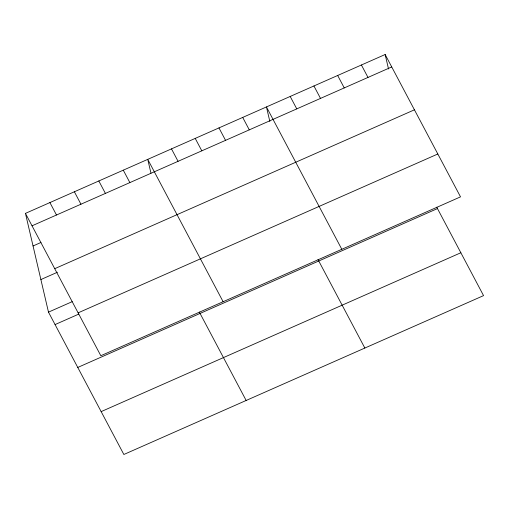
<?xml version="1.0" encoding="UTF-8"?>
<svg xmlns="http://www.w3.org/2000/svg" width="509" height="509" viewBox="0 0 509 509"><rect width="100%" height="100%" fill="white"/><g stroke="black" fill="none" stroke-linecap="round" stroke-linejoin="round"><path stroke-width="0.76" d="M25.45 213.379L385.148 54.514L460.518 196.862L100.82 355.727L25.45 213.379L48.482 312.138L123.852 454.486L483.55 295.621L436.735 207.195M32.035 225.811L391.733 66.946M33.053 245.974L40.962 242.475M54.73 268.682L414.428 109.817M40.885 279.549L57.428 272.245M48.482 312.138L72.227 301.652M78.119 312.857L437.816 153.992M55.067 324.577L78.806 314.091M77.769 367.447L437.466 208.575M101.151 411.616L460.849 252.75M361.409 64.999L367.988 77.432M337.671 75.485L344.249 87.917M313.926 85.97L320.511 98.402M290.187 96.456L296.772 108.888M341.813 249.283L266.449 106.941L269.827 121.422M318.03 259.622L364.851 348.048M242.71 117.426L249.289 129.859M218.965 127.912L225.551 140.344M195.227 138.397L201.812 150.829M171.488 148.882L178.067 161.315M223.114 301.71L147.75 159.368L150.957 173.124M199.331 312.049L246.152 400.468M123.286 170.171L129.871 182.604M98.829 180.975L105.414 193.407M74.371 191.772L80.95 204.211M49.907 202.576L56.493 215.008M385.148 54.514L388.526 69.001"/></g></svg>
